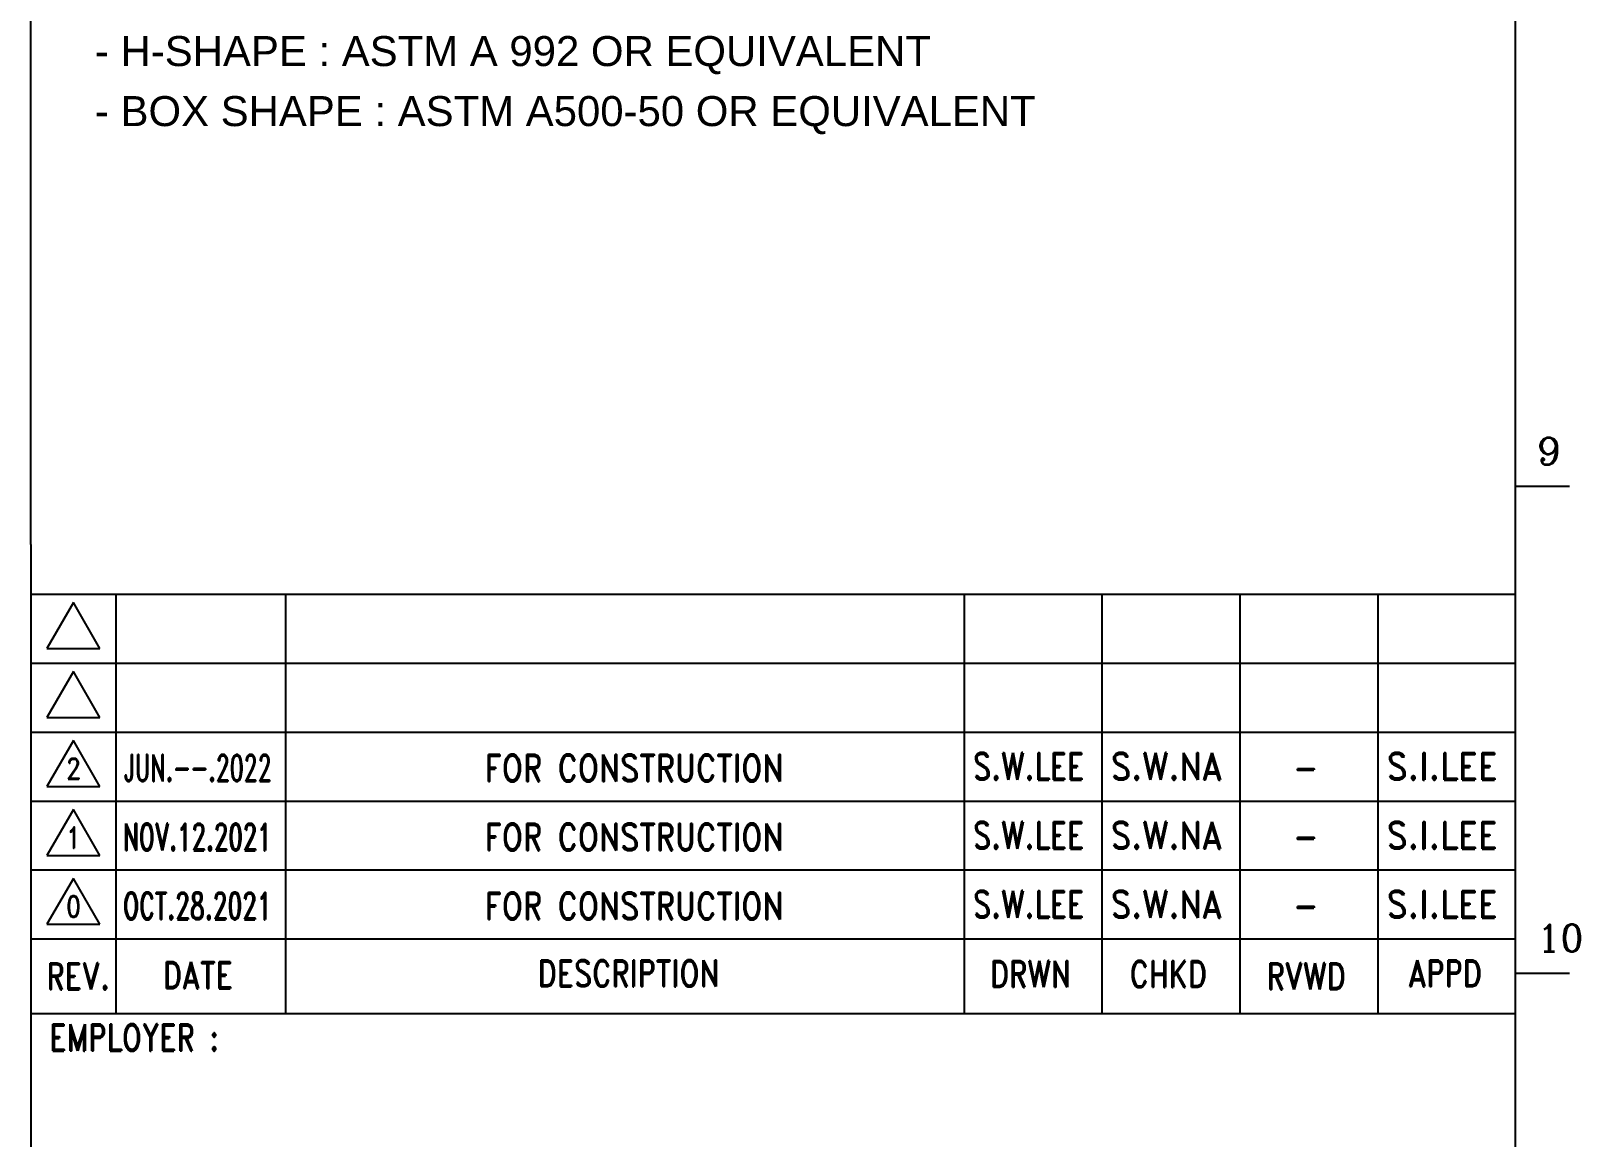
# Model space of a CAD drawing. Header units: millimetres. Extents: x 415966 to 487306, y -108951 to -17325.
# Drawn here: x 480621 to 486817, y -37976 to -33553 of the extents above; entities that cross this region are included whole.
import ezdxf
from ezdxf.enums import TextEntityAlignment as Align

# ---------------------------------------------------------------- set-up
doc = ezdxf.new("R2010")
doc.units = ezdxf.units.MM
doc.header["$LTSCALE"] = 2
doc.layers.add('C_TEXT_01', color=2, linetype='Continuous')
doc.layers.add('TAN-TIT', color=30, linetype='Continuous')
doc.styles.add('Arial', font='arial.ttf')
doc.styles.add('COM', font='COMPLEX', dxfattribs={"height": 5})
doc.styles.add('KIM3', font='ROMAND.shx', dxfattribs={"width": 1.25, "height": 3})
doc.styles.add('RD20', font='ROMAND.SHX', dxfattribs={"width": 0.8, "height": 2})
doc.styles.add('RD6', font='ROMAND.shx', dxfattribs={"width": 0.83, "height": 6})

# ---------------------------------------------------------------- blocks, each defined once
blk = doc.blocks.new('A$C8e619059')
at = {"layer": 'TAN-TIT'}
blk.add_line((-18.38, 55.84), (-18.38, 0), dxfattribs=at)
blk = doc.blocks.new('BORDER')
at = {"layer": 'TAN-TIT'}
for p, q in [((19323.7, 4632.3), (19323.7, 16468)), ((23282.3, 352), (23282.3, 16468)), ((23282.3, 4787.2), (23426.6, 4787.2)), ((19323.7, 4632.3), (19323.7, 352)), ((23282.3, 4498.7), (19323.7, 4498.7)), ((19436.9, 4477.2), (19366.3, 4354.8)), ((19507.6, 4354.8), (19436.9, 4477.2)), ((19549.9, 4498.7), (19549.9, 3381.8)), ((20002.3, 4498.7), (20002.3, 3381.8)), ((22179.6, 4498.7), (22179.6, 3381.8)), ((22547.2, 4498.7), (22547.2, 3381.8)), ((22914.8, 4498.7), (22914.8, 3381.8)), ((19366.3, 4354.8), (19507.6, 4354.8)), ((23282.3, 4314.9), (19323.7, 4314.9)), ((19436.9, 4293.4), (19366.3, 4171)), ((19507.6, 4171), (19436.9, 4293.4)), ((23282.3, 4131.1), (19323.7, 4131.1)), ((19366.3, 4171), (19507.6, 4171)), ((19436.9, 4109.7), (19366.3, 3987.2)), ((19507.6, 3987.2), (19436.9, 4109.7)), ((19366.3, 3987.2), (19507.6, 3987.2)), ((23282.3, 3947.3), (19323.7, 3947.3)), ((19436.9, 3925.9), (19366.3, 3803.4)), ((19507.6, 3803.4), (19436.9, 3925.9)), ((19366.3, 3803.4), (19507.6, 3803.4)), ((23282.3, 3763.5), (19323.7, 3763.5)), ((19436.9, 3742.1), (19366.3, 3619.6)), ((19507.6, 3619.6), (19436.9, 3742.1)), ((19366.3, 3619.6), (19507.6, 3619.6)), ((23282.3, 3579.7), (19323.7, 3579.7)), ((23282.3, 3489.4), (23426.6, 3489.4)), ((19323.7, 3381.8), (23282.3, 3381.8))]:
    blk.add_line(p, q, dxfattribs=at)
at = {"xscale": 20, "yscale": 20, "zscale": 20}
blk.add_blockref('A$C8e619059', (22179.6, 3381.8), dxfattribs=at)
at = {"layer": 'TAN-TIT', "style": 'COM'}
for s, p in [('9', (23340, 4844.9)), ('10', (23340, 3547.1))]:
    blk.add_text(s, height=72.1, dxfattribs=at).set_placement(p)
at = {"layer": 'TAN-TIT', "style": 'RD6', "width": 0.8}
for s, p in [('REV.', (19449.7, 3445.6)), ('DATE', (19768.5, 3448.4)), ('DESCRIPTION', (20917.1, 3453.4)), ('DRWN', (21988.7, 3451.6)), ('CHKD', (22356.3, 3451.6)), ('RVWD', (22724.1, 3445.7)), ('APPD', (23094.1, 3453.5))]:
    blk.add_text(s, height=70.69, dxfattribs=at).set_placement(p, align=Align.CENTER)
blk.add_text('EMPLOYER :', height=70.69, dxfattribs=at).set_placement((19372.4, 3282.3))

msp = doc.modelspace()

# ---------------------------------------------------------------- block references
at = {"xscale": 1.5, "yscale": 1.5, "zscale": 1.5}
msp.add_blockref('BORDER', (451635.9, -42555.1), dxfattribs=at)

# ---------------------------------------------------------------- texts
at = {"width": 0.83}
for s, height, style, p in [('2', 84.8, 'RD20', (480791.7, -36545.6)), ('FOR CONSTRUCTION', 108.155, 'KIM3', (483033.7, -36554.9)), ('-', 108.2, 'KIM3', (485720, -36554.9)), ('1', 84.8, 'RD20', (480791.7, -36821.3)), ('FOR CONSTRUCTION', 108.155, 'KIM3', (483033.7, -36830.6)), ('-', 108.2, 'KIM3', (485720, -36830.6)), ('0', 84.8, 'RD20', (480791.7, -37097)), ('FOR CONSTRUCTION', 108.155, 'KIM3', (483033.7, -37106.3)), ('-', 108.2, 'KIM3', (485720, -37106.3))]:
    msp.add_text(s, height=height, dxfattribs=dict(at, style=style)).set_placement(p, align=Align.CENTER)
at = {"style": 'KIM3'}
for s, height, width, p, p2 in [('JUN.--.2022', 108.155, 0.549752, (480989.7, -36554.7), (481584.3, -36554.7)), ('S.W.LEE', 108.16, 0.71939, (484389.6, -36548.3), (484834.2, -36548.3)), ('S.W.NA', 108.16, 0.799323, (484940.9, -36548.3), (485385.5, -36548.3)), ('S.I.LEE', 108.16, 0.838125, (486043.7, -36548.3), (486488.3, -36548.3)), ('NOV.12.2021', 108.155, 0.58603, (480989.7, -36830.4), (481584.3, -36830.4)), ('S.W.LEE', 108.16, 0.71939, (484389.6, -36824), (484834.2, -36824)), ('S.W.NA', 108.16, 0.799323, (484940.9, -36824), (485385.5, -36824)), ('S.I.LEE', 108.16, 0.838125, (486043.7, -36824), (486488.3, -36824)), ('OCT.28.2021', 108.155, 0.598176, (480989.7, -37106.1), (481584.3, -37106.1)), ('S.W.LEE', 108.16, 0.71939, (484389.6, -37099.7), (484834.2, -37099.7)), ('S.W.NA', 108.16, 0.799323, (484940.9, -37099.7), (485385.5, -37099.7)), ('S.I.LEE', 108.16, 0.838125, (486043.7, -37099.7), (486488.3, -37099.7))]:
    msp.add_text(s, height=height, dxfattribs=dict(at, width=width)).set_placement(p, p2, align=Align.FIT)
at = {"layer": 'C_TEXT_01', "style": 'Arial'}
for s, p in [('  - H-SHAPE : ASTM A 992 OR EQUIVALENT', (480784.1, -33633.8)), ('  - BOX SHAPE : ASTM A500-50 OR EQUIVALENT', (480784.1, -33873.8))]:
    msp.add_text(s, height=120, dxfattribs=at).set_placement(p, align=Align.MIDDLE_LEFT)

doc.saveas('drawing.dxf')
